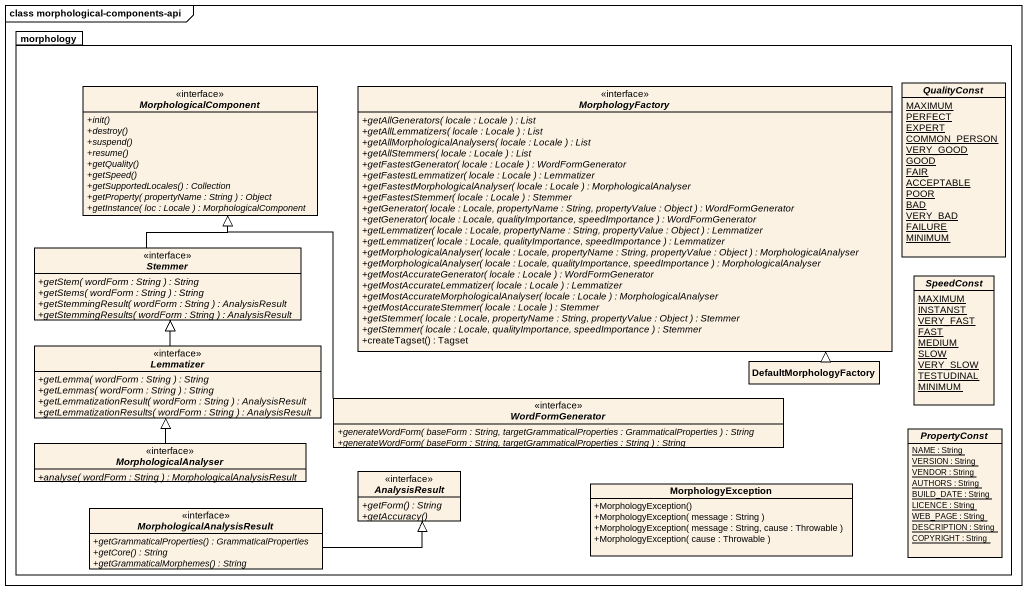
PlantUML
@startuml
mainframe class morphological-components-api
hide circle
hide empty members
skinparam classAttributeIconSize 0
package morphology {
  abstract class QualityConst {
    {static} MAXIMUM
    {static} PERFECT
    {static} EXPERT
    {static} COMMON_PERSON
    {static} VERY_GOOD
    {static} GOOD
    {static} FAIR
    {static} ACCEPTABLE
    {static} POOR
    {static} BAD
    {static} VERY_BAD
    {static} FAILURE
    {static} MINIMUM
  }
  interface MorphologicalComponent {
    {abstract} +init()
    {abstract} +destroy()
    {abstract} +suspend()
    {abstract} +resume()
    {abstract} +getQuality()
    {abstract} +getSpeed()
    {abstract} +getSupportedLocales() : Collection
    {abstract} +getProperty( propertyName : String ) : Object
    {abstract} +getInstance( loc : Locale ) : MorphologicalComponent
  }
  interface MorphologyFactory {
    {abstract} +getAllGenerators( locale : Locale ) : List
    {abstract} +getAllLemmatizers( locale : Locale ) : List
    {abstract} +getAllMorphologicalAnalysers( locale : Locale ) : List
    {abstract} +getAllStemmers( locale : Locale ) : List
    {abstract} +getFastestGenerator( locale : Locale ) : WordFormGenerator
    {abstract} +getFastestLemmatizer( locale : Locale ) : Lemmatizer
    {abstract} +getFastestMorphologicalAnalyser( locale : Locale ) : MorphologicalAnalyser
    {abstract} +getFastestStemmer( locale : Locale ) : Stemmer
    {abstract} +getGenerator( locale : Locale, propertyName : String, propertyValue : Object ) : WordFormGenerator
    {abstract} +getGenerator( locale : Locale, qualityImportance, speedImportance ) : WordFormGenerator
    {abstract} +getLemmatizer( locale : Locale, propertyName : String, propertyValue : Object ) : Lemmatizer
    {abstract} +getLemmatizer( locale : Locale, qualityImportance, speedImportance ) : Lemmatizer
    {abstract} +getMorphologicalAnalyser( locale : Locale, propertyName : String, propertyValue : Object ) : MorphologicalAnalyser
    {abstract} +getMorphologicalAnalyser( locale : Locale, qualityImportance, speedImportance ) : MorphologicalAnalyser
    {abstract} +getMostAccurateGenerator( locale : Locale ) : WordFormGenerator
    {abstract} +getMostAccurateLemmatizer( locale : Locale ) : Lemmatizer
    {abstract} +getMostAccurateMorphologicalAnalyser( locale : Locale ) : MorphologicalAnalyser
    {abstract} +getMostAccurateStemmer( locale : Locale ) : Stemmer
    {abstract} +getStemmer( locale : Locale, propertyName : String, propertyValue : Object ) : Stemmer
    {abstract} +getStemmer( locale : Locale, qualityImportance, speedImportance ) : Stemmer
    +createTagset() : Tagset
  }
  interface Stemmer {
    {abstract} +getStem( wordForm : String ) : String
    {abstract} +getStems( wordForm : String ) : String
    {abstract} +getStemmingResult( wordForm : String ) : AnalysisResult
    {abstract} +getStemmingResults( wordForm : String ) : AnalysisResult
  }
  abstract class SpeedConst {
    {static} MAXIMUM
    {static} INSTANST
    {static} VERY_FAST
    {static} FAST
    {static} MEDIUM
    {static} SLOW
    {static} VERY_SLOW
    {static} TESTUDINAL
    {static} MINIMUM
  }
  interface Lemmatizer {
    {abstract} +getLemma( wordForm : String ) : String
    {abstract} +getLemmas( wordForm : String ) : String
    {abstract} +getLemmatizationResult( wordForm : String ) : AnalysisResult
    {abstract} +getLemmatizationResults( wordForm : String ) : AnalysisResult
  }
  interface WordFormGenerator {
    {abstract} +generateWordForm( baseForm : String, targetGrammaticalProperties : GrammaticalProperties ) : String
    {abstract} +generateWordForm( baseForm : String, targetGrammaticalProperties : String ) : String
  }
  class DefaultMorphologyFactory
  abstract class PropertyConst {
    {static} NAME : String
    {static} VERSION : String
    {static} VENDOR : String
    {static} AUTHORS : String
    {static} BUILD_DATE : String
    {static} LICENCE : String
    {static} WEB_PAGE : String
    {static} DESCRIPTION : String
    {static} COPYRIGHT : String
  }
  interface MorphologicalAnalyser {
    {abstract} +analyse( wordForm : String ) : MorphologicalAnalysisResult
  }
  interface AnalysisResult {
    {abstract} +getForm() : String
    {abstract} +getAccuracy()
  }
  interface MorphologicalAnalysisResult {
    {abstract} +getGrammaticalProperties() : GrammaticalProperties
    {abstract} +getCore() : String
    {abstract} +getGrammaticalMorphemes() : String
  }
  class MorphologyException {
    +MorphologyException()
    +MorphologyException( message : String )
    +MorphologyException( message : String, cause : Throwable )
    +MorphologyException( cause : Throwable )
  }
}
Stemmer -up-|> MorphologicalComponent
Lemmatizer -up-|> Stemmer
WordFormGenerator -up-|> MorphologicalComponent
DefaultMorphologyFactory .up.|> MorphologyFactory
MorphologicalAnalyser -up-|> Lemmatizer
MorphologicalAnalysisResult -right-|> AnalysisResult
@enduml
